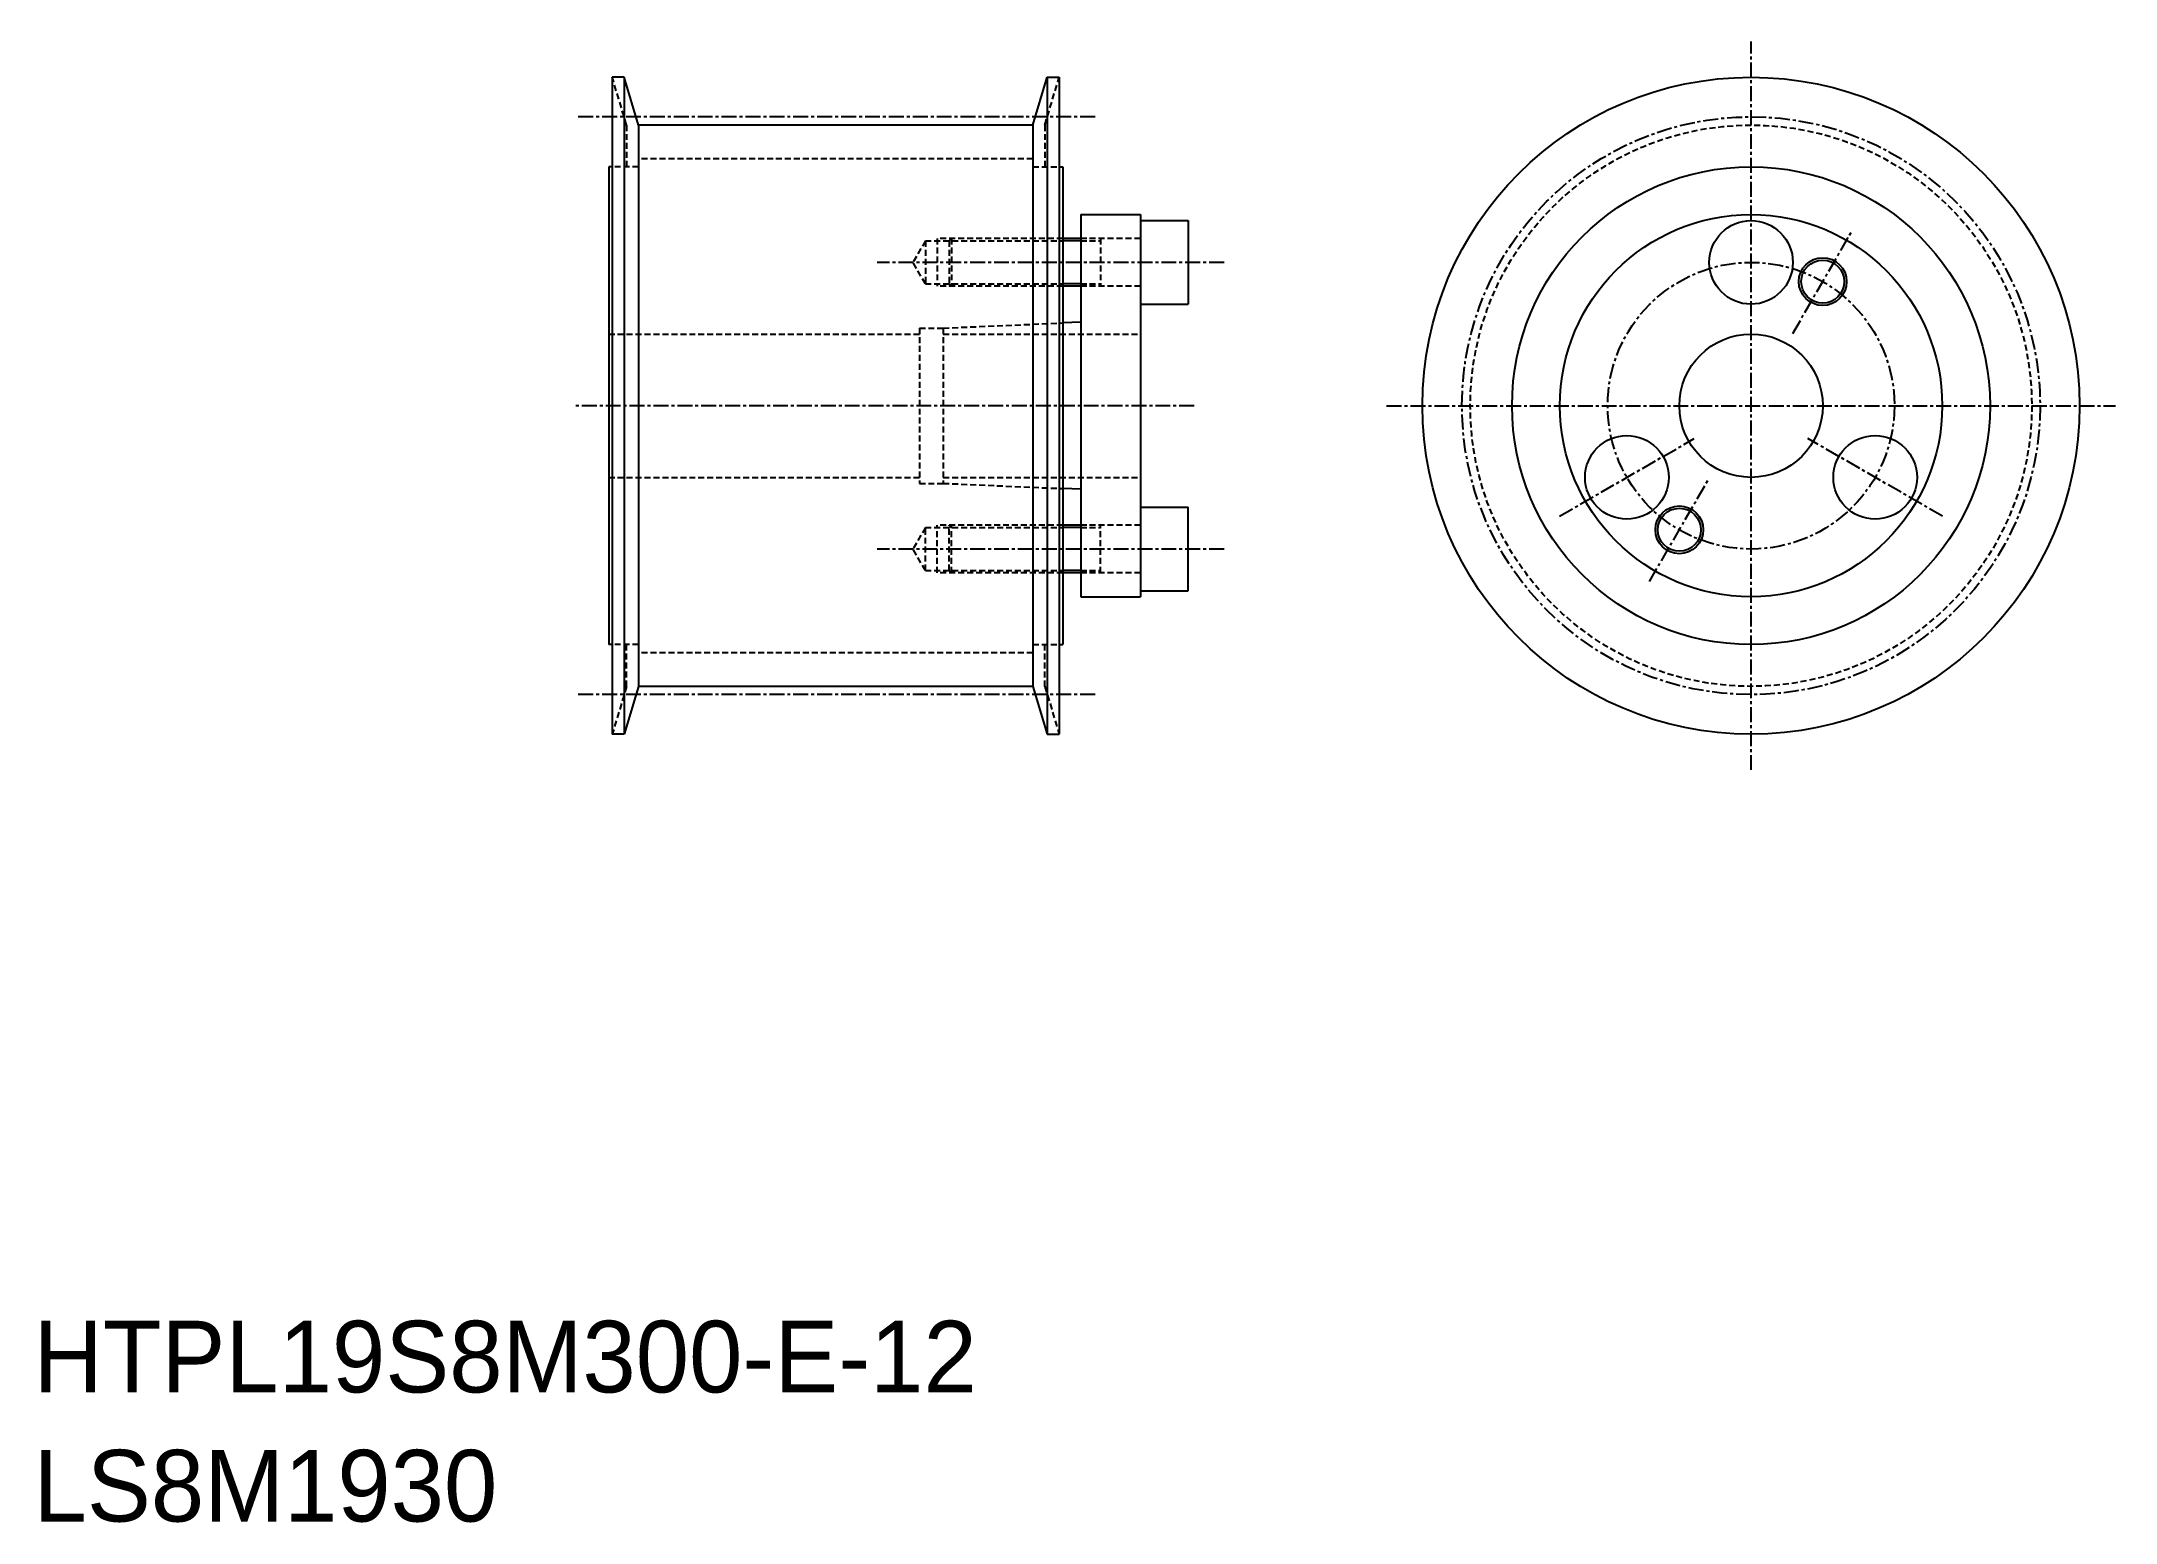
# Model space of a CAD drawing. Extents: x -285 to -112, y -61 to 63.
import ezdxf

# ---------------------------------------------------------------- set-up
doc = ezdxf.new("R2010")
doc.units = 0
doc.linetypes.add('CENTER', pattern=[2, 1.25, -0.25, 0.25, -0.25])
doc.linetypes.add('DASHED', pattern=[0.75, 0.5, -0.25])
doc.layers.get('0').update_dxf_attribs({"linetype": 'CONTINUOUS'})
doc.layers.add('CENTER', color=1, linetype='CENTER')

msp = doc.modelspace()

# ---------------------------------------------------------------- linework, layer by layer
at = {"color": 3, "linetype": 'DASHED'}
for p, q in [((-236.36, 56.12), (-237.56, 60.12)), ((-201.36, 56.12), (-200.16, 60.12)), ((-236.36, 56.12), (-236.36, 52.62)), ((-201.36, 56.12), (-201.36, 52.62)), ((-235.36, 52.62), (-237.56, 52.62)), ((-202.36, 53.29), (-235.36, 53.29)), ((-202.36, 52.62), (-200.16, 52.62)), ((-211.36, 46.42), (-212.4, 44.62)), ((-211.36, 46.42), (-211.36, 42.82)), ((-211.36, 46.42), (-199.86, 46.42)), ((-210.36, 46.62), (-210.36, 42.62)), ((-199.86, 46.62), (-210.36, 46.62)), ((-209.16, 46.62), (-209.36, 46.42)), ((-209.36, 46.42), (-209.36, 42.62)), ((-209.16, 46.62), (-209.16, 42.62)), ((-193.36, 46.62), (-198.36, 46.62)), ((-198.36, 46.42), (-196.7, 46.42)), ((-196.7, 46.62), (-196.7, 42.62)), ((-211.36, 42.82), (-212.4, 44.62)), ((-211.36, 42.82), (-199.86, 42.82)), ((-199.86, 42.62), (-210.36, 42.62)), ((-209.16, 42.62), (-209.36, 42.82)), ((-198.36, 42.82), (-196.7, 42.82)), ((-193.36, 42.62), (-198.36, 42.62)), ((-237.86, 38.62), (-211.86, 38.62)), ((-211.86, 39.12), (-211.86, 26.12)), ((-211.86, 39.12), (-209.86, 39.12)), ((-209.86, 39.12), (-199.86, 39.55)), ((-209.86, 39.12), (-209.86, 26.12)), ((-209.86, 38.62), (-193.36, 38.62)), ((-237.86, 26.62), (-211.86, 26.62)), ((-211.86, 26.12), (-209.86, 26.12)), ((-209.86, 26.62), (-193.36, 26.62)), ((-209.86, 26.12), (-199.86, 25.68)), ((-210.36, 18.62), (-210.36, 22.62)), ((-199.86, 22.62), (-210.36, 22.62)), ((-209.36, 18.82), (-209.36, 22.62)), ((-209.16, 22.62), (-209.36, 22.42)), ((-209.16, 18.62), (-209.16, 22.62)), ((-193.36, 22.62), (-198.36, 22.62)), ((-196.7, 18.62), (-196.7, 22.62)), ((-211.36, 22.42), (-212.4, 20.62)), ((-211.36, 18.82), (-211.36, 22.42)), ((-211.36, 22.42), (-199.86, 22.42)), ((-198.36, 22.42), (-196.7, 22.42)), ((-211.36, 18.82), (-212.4, 20.62)), ((-211.36, 18.82), (-199.86, 18.82)), ((-199.86, 18.62), (-210.36, 18.62)), ((-209.16, 18.62), (-209.36, 18.82)), ((-198.36, 18.82), (-196.7, 18.82)), ((-193.36, 18.62), (-198.36, 18.62)), ((-235.36, 12.62), (-237.56, 12.62)), ((-236.36, 9.11), (-236.36, 12.62)), ((-202.36, 12.62), (-200.16, 12.62)), ((-201.36, 9.11), (-201.36, 12.62)), ((-202.36, 11.94), (-235.36, 11.94)), ((-236.36, 9.11), (-237.56, 5.12)), ((-201.36, 9.11), (-200.16, 5.12))]:
    msp.add_line(p, q, dxfattribs=at)
at = {"color": 7, "linetype": 'CONTINUOUS'}
for p, q in [((-237.56, 60.12), (-237.56, 5.12)), ((-236.56, 60.12), (-237.56, 60.12)), ((-236.56, 60.12), (-236.56, 5.12)), ((-235.36, 56.12), (-236.56, 60.12)), ((-202.36, 56.12), (-201.16, 60.12)), ((-201.16, 60.12), (-201.16, 5.12)), ((-201.16, 60.12), (-200.16, 60.12)), ((-200.16, 60.12), (-200.16, 5.12)), ((-202.36, 56.12), (-235.36, 56.12)), ((-235.36, 56.12), (-235.36, 9.11)), ((-202.36, 56.12), (-202.36, 9.11)), ((-237.86, 52.62), (-237.86, 12.62)), ((-237.56, 52.62), (-237.86, 52.62)), ((-200.16, 52.62), (-199.86, 52.62)), ((-199.86, 52.62), (-199.86, 12.62)), ((-198.36, 48.62), (-198.36, 16.62)), ((-198.36, 48.62), (-193.36, 48.62)), ((-193.36, 48.62), (-193.36, 16.62)), ((-193.36, 48.12), (-189.36, 48.12)), ((-189.36, 48.12), (-189.36, 41.12)), ((-198.36, 46.62), (-199.86, 46.62)), ((-198.36, 42.62), (-199.86, 42.62)), ((-193.36, 41.12), (-189.36, 41.12)), ((-198.36, 39.62), (-199.86, 39.55)), ((-198.36, 25.62), (-199.86, 25.68)), ((-198.36, 22.62), (-199.86, 22.62)), ((-193.36, 24.12), (-189.36, 24.12)), ((-189.36, 17.12), (-189.36, 24.12)), ((-198.36, 18.62), (-199.86, 18.62)), ((-198.36, 16.62), (-193.36, 16.62)), ((-193.36, 17.12), (-189.36, 17.12)), ((-237.56, 12.62), (-237.86, 12.62)), ((-200.16, 12.62), (-199.86, 12.62)), ((-235.36, 9.11), (-236.56, 5.12)), ((-202.36, 9.11), (-235.36, 9.11)), ((-202.36, 9.11), (-201.16, 5.12)), ((-236.56, 5.12), (-237.56, 5.12)), ((-201.16, 5.12), (-200.16, 5.12))]:
    msp.add_line(p, q, dxfattribs=at)
at = {"color": 3, "linetype": 'CONTINUOUS'}
for p, q in [((-198.36, 46.42), (-199.86, 46.42)), ((-198.36, 42.82), (-199.86, 42.82)), ((-198.36, 22.42), (-199.86, 22.42)), ((-198.36, 18.82), (-199.86, 18.82))]:
    msp.add_line(p, q, dxfattribs=at)
at = {"color": 7, "linetype": 'CONTINUOUS'}
for centre, radius in [((-142.26, 32.62), 27.5), ((-142.26, 32.62), 20), ((-142.26, 32.62), 16), ((-142.26, 32.62), 16), ((-142.26, 44.62), 3.5), ((-136.26, 43.01), 1.8), ((-142.26, 32.62), 6), ((-152.65, 26.62), 3.5), ((-131.87, 26.62), 3.5), ((-148.26, 22.23), 1.8)]:
    msp.add_circle(centre, radius, dxfattribs=at)
at = {"color": 3, "linetype": 'DASHED'}
msp.add_circle((-142.26, 32.62), 23.5, dxfattribs=at)
at = {"color": 3, "linetype": 'CONTINUOUS'}
for centre in [(-136.26, 43.01), (-148.26, 22.23)]:
    msp.add_circle(centre, 2, dxfattribs=at)
at = {"layer": 'CENTER', "color": 1, "linetype": 'CENTER'}
for p, q in [((-142.26, 2.12), (-142.26, 63.12)), ((-197.16, 56.81), (-240.56, 56.81)), ((-138.76, 38.68), (-133.76, 47.34)), ((-186.36, 44.62), (-215.4, 44.62)), ((-188.86, 32.62), (-240.86, 32.62)), ((-172.76, 32.62), (-111.76, 32.62)), ((-158.28, 23.37), (-147.02, 29.87)), ((-126.24, 23.37), (-137.5, 29.87)), ((-150.76, 17.9), (-145.76, 26.56)), ((-186.36, 20.62), (-215.4, 20.62)), ((-197.16, 8.43), (-240.56, 8.43))]:
    msp.add_line(p, q, dxfattribs=at)
for radius in [24.19, 12]:
    msp.add_circle((-142.26, 32.62), radius, dxfattribs=at)

# ---------------------------------------------------------------- texts
at = {"color": 7, "linetype": 'CONTINUOUS'}
for s, p in [('HTPL19S8M300-E-12', (-285.99, -50)), ('LS8M1930', (-285.99, -60.81))]:
    msp.add_text(s, height=6, dxfattribs=at).set_placement(p)

doc.saveas('drawing.dxf')
